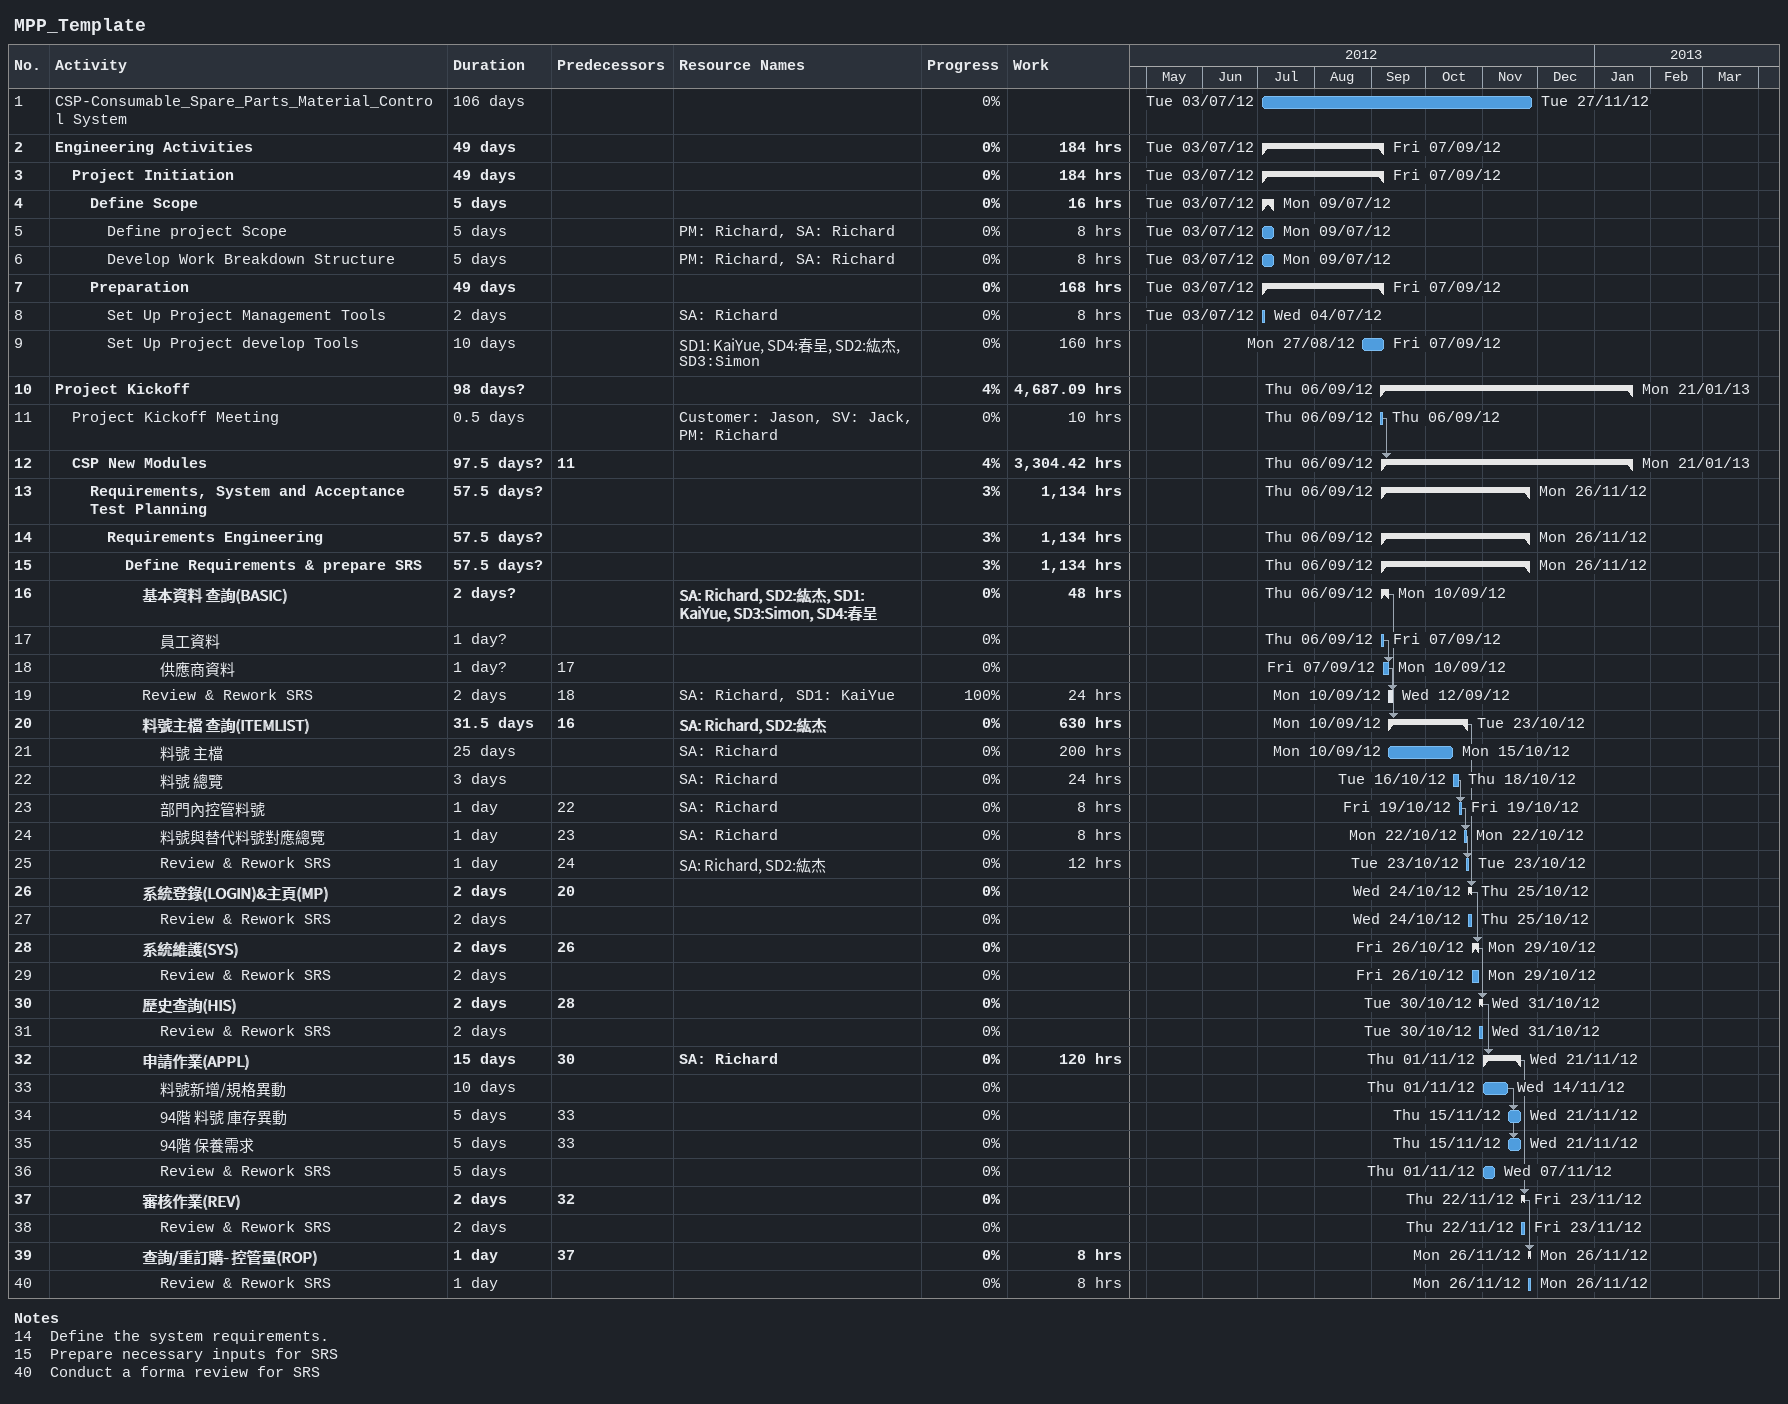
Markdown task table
MPP_Template

| ID | Level | Task | Duration | Start | Finish | Predecessors | Resources | % complete | Work (h) |
|---|---|---|---|---|---|---|---|---|---|
| 1 | 1 | CSP-Consumable_Spare_Parts_Material_Control System | 106d | 2012-07-03 | 2012-11-27 |  |  | 0 |  |
| 2 | 1 | **Engineering Activities** | 49d | 2012-07-03 | 2012-09-07 |  |  | 0 | 184 |
| 3 | 2 | **Project Initiation** | 49d | 2012-07-03 | 2012-09-07 |  |  | 0 | 184 |
| 4 | 3 | **Define Scope** | 5d | 2012-07-03 | 2012-07-09 |  |  | 0 | 16 |
| 5 | 4 | Define project Scope | 5d | 2012-07-03 | 2012-07-09 |  | PM: Richard, SA: Richard | 0 | 8 |
| 6 | 4 | Develop Work Breakdown Structure | 5d | 2012-07-03 | 2012-07-09 |  | PM: Richard, SA: Richard | 0 | 8 |
| 7 | 3 | **Preparation** | 49d | 2012-07-03 | 2012-09-07 |  |  | 0 | 168 |
| 8 | 4 | Set Up Project Management Tools | 2d | 2012-07-03 | 2012-07-04 |  | SA: Richard | 0 | 8 |
| 9 | 4 | Set Up Project develop Tools | 10d | 2012-08-27 | 2012-09-07 |  | SD1: KaiYue, SD4:春呈, SD2:紘杰, SD3:Simon | 0 | 160 |
| 10 | 1 | **Project Kickoff** | 98d? | 2012-09-06 | 2013-01-21 |  |  | 4 | 4687.09 |
| 11 | 2 | Project Kickoff Meeting | 0.5d | 2012-09-06 | 2012-09-06 |  | Customer: Jason, SV: Jack, PM: Richard | 0 | 10 |
| 12 | 2 | **CSP New Modules** | 97.5d? | 2012-09-06 | 2013-01-21 | 11 |  | 4 | 3304.42 |
| 13 | 3 | **Requirements, System and Acceptance Test Planning** | 57.5d? | 2012-09-06 | 2012-11-26 |  |  | 3 | 1134 |
| 14 | 4 | **Requirements Engineering** | 57.5d? | 2012-09-06 | 2012-11-26 |  |  | 3 | 1134 |
| 15 | 5 | **Define Requirements & prepare SRS** | 57.5d? | 2012-09-06 | 2012-11-26 |  |  | 3 | 1134 |
| 16 | 6 | **基本資料 查詢(BASIC)** | 2d? | 2012-09-06 | 2012-09-10 |  | SA: Richard, SD2:紘杰, SD1: KaiYue, SD3:Simon, SD4:春呈 | 0 | 48 |
| 17 | 7 | 員工資料 | 1d? | 2012-09-06 | 2012-09-07 |  |  | 0 |  |
| 18 | 7 | 供應商資料 | 1d? | 2012-09-07 | 2012-09-10 | 17 |  | 0 |  |
| 19 | 6 | Review & Rework SRS | 2d | 2012-09-10 | 2012-09-12 | 18 | SA: Richard, SD1: KaiYue | 100 | 24 |
| 20 | 6 | **料號主檔 查詢(ITEMLIST)** | 31.5d | 2012-09-10 | 2012-10-23 | 16 | SA: Richard, SD2:紘杰 | 0 | 630 |
| 21 | 7 | 料號 主檔 | 25d | 2012-09-10 | 2012-10-15 |  | SA: Richard | 0 | 200 |
| 22 | 7 | 料號 總覽 | 3d | 2012-10-16 | 2012-10-18 |  | SA: Richard | 0 | 24 |
| 23 | 7 | 部門內控管料號 | 1d | 2012-10-19 | 2012-10-19 | 22 | SA: Richard | 0 | 8 |
| 24 | 7 | 料號與替代料號對應總覽 | 1d | 2012-10-22 | 2012-10-22 | 23 | SA: Richard | 0 | 8 |
| 25 | 7 | Review & Rework SRS | 1d | 2012-10-23 | 2012-10-23 | 24 | SA: Richard, SD2:紘杰 | 0 | 12 |
| 26 | 6 | **系統登錄(LOGIN)&主頁(MP)** | 2d | 2012-10-24 | 2012-10-25 | 20 |  | 0 |  |
| 27 | 7 | Review & Rework SRS | 2d | 2012-10-24 | 2012-10-25 |  |  | 0 |  |
| 28 | 6 | **系統維護(SYS)** | 2d | 2012-10-26 | 2012-10-29 | 26 |  | 0 |  |
| 29 | 7 | Review & Rework SRS | 2d | 2012-10-26 | 2012-10-29 |  |  | 0 |  |
| 30 | 6 | **歷史查詢(HIS)** | 2d | 2012-10-30 | 2012-10-31 | 28 |  | 0 |  |
| 31 | 7 | Review & Rework SRS | 2d | 2012-10-30 | 2012-10-31 |  |  | 0 |  |
| 32 | 6 | **申請作業(APPL)** | 15d | 2012-11-01 | 2012-11-21 | 30 | SA: Richard | 0 | 120 |
| 33 | 7 | 料號新增/規格異動 | 10d | 2012-11-01 | 2012-11-14 |  |  | 0 |  |
| 34 | 7 | 94階 料號 庫存異動 | 5d | 2012-11-15 | 2012-11-21 | 33 |  | 0 |  |
| 35 | 7 | 94階 保養需求 | 5d | 2012-11-15 | 2012-11-21 | 33 |  | 0 |  |
| 36 | 7 | Review & Rework SRS | 5d | 2012-11-01 | 2012-11-07 |  |  | 0 |  |
| 37 | 6 | **審核作業(REV)** | 2d | 2012-11-22 | 2012-11-23 | 32 |  | 0 |  |
| 38 | 7 | Review & Rework SRS | 2d | 2012-11-22 | 2012-11-23 |  |  | 0 |  |
| 39 | 6 | **查詢/重訂購- 控管量(ROP)** | 1d | 2012-11-26 | 2012-11-26 | 37 |  | 0 | 8 |
| 40 | 7 | Review & Rework SRS | 1d | 2012-11-26 | 2012-11-26 |  |  | 0 | 8 |

Notes
- 14: Define the system requirements.
- 15: Prepare necessary inputs for SRS
- 40: Conduct a forma review for SRS
